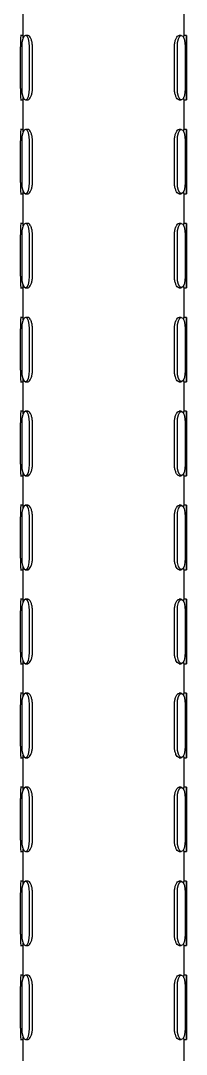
# Model space of a CAD drawing. Extents: x 0 to 3611, y 0 to 2646.
# Drawn here: x 3003.7 to 3039.4, y 1335.6 to 1558.6 of the extents above; entities that cross this region are included whole.
import ezdxf

# ---------------------------------------------------------------- set-up
doc = ezdxf.new("R2010")
doc.units = 0
doc.header["$LTSCALE"] = 10
doc.header["$MEASUREMENT"] = 0
doc.layers.get('0').update_dxf_attribs({"linetype": 'CONTINUOUS'})

msp = doc.modelspace()

# ---------------------------------------------------------------- linework, layer by layer
at = {"color": 7, "linetype": 'Continuous', "lineweight": 25}
for p, q in [((3004.16, 1561.84), (3004.16, 1555.42)), ((3038.94, 1555.42), (3038.94, 1561.84)), ((3004.17, 1555.45), (3003.66, 1555.45)), ((3005.21, 1555.45), (3004.73, 1555.45)), ((3038.35, 1555.45), (3037.88, 1555.45)), ((3039.44, 1555.45), (3038.94, 1555.45)), ((3003.66, 1544.02), (3003.66, 1552.97)), ((3003.89, 1552.97), (3003.89, 1544.02)), ((3005.58, 1544.02), (3005.58, 1552.97)), ((3006.22, 1544.02), (3006.22, 1552.97)), ((3036.86, 1544.02), (3036.86, 1552.97)), ((3037.5, 1544.02), (3037.5, 1552.97)), ((3039.2, 1552.97), (3039.2, 1544.02)), ((3039.44, 1544.02), (3039.44, 1552.97)), ((3039.44, 1552.97), (3039.44, 1544.02)), ((3003.66, 1541.54), (3004.17, 1541.54)), ((3004.16, 1541.57), (3004.16, 1535.15)), ((3004.73, 1541.54), (3005.21, 1541.54)), ((3037.88, 1541.54), (3038.35, 1541.54)), ((3038.94, 1535.15), (3038.94, 1541.57)), ((3038.94, 1541.54), (3039.44, 1541.54)), ((3004.17, 1535.18), (3003.66, 1535.18)), ((3005.21, 1535.18), (3004.73, 1535.18)), ((3038.35, 1535.18), (3037.88, 1535.18)), ((3039.44, 1535.18), (3038.94, 1535.18)), ((3003.66, 1523.75), (3003.66, 1532.69)), ((3003.89, 1532.69), (3003.89, 1523.75)), ((3005.58, 1523.75), (3005.58, 1532.69)), ((3006.22, 1523.75), (3006.22, 1532.69)), ((3036.86, 1523.75), (3036.86, 1532.69)), ((3037.5, 1523.75), (3037.5, 1532.69)), ((3039.2, 1532.69), (3039.2, 1523.75)), ((3039.44, 1523.75), (3039.44, 1532.69)), ((3039.44, 1532.69), (3039.44, 1523.75)), ((3003.66, 1521.27), (3004.17, 1521.27)), ((3004.16, 1521.3), (3004.16, 1514.87)), ((3004.73, 1521.27), (3005.21, 1521.27)), ((3037.88, 1521.27), (3038.35, 1521.27)), ((3038.94, 1514.88), (3038.94, 1521.3)), ((3038.94, 1521.27), (3039.44, 1521.27)), ((3004.17, 1514.91), (3003.66, 1514.91)), ((3005.21, 1514.91), (3004.73, 1514.91)), ((3038.35, 1514.91), (3037.88, 1514.91)), ((3039.44, 1514.91), (3038.94, 1514.91)), ((3003.66, 1503.48), (3003.66, 1512.42)), ((3003.89, 1512.42), (3003.89, 1503.48)), ((3005.58, 1503.48), (3005.58, 1512.42)), ((3006.22, 1503.48), (3006.22, 1512.42)), ((3036.86, 1503.48), (3036.86, 1512.42)), ((3037.5, 1503.48), (3037.5, 1512.42)), ((3039.2, 1512.42), (3039.2, 1503.48)), ((3039.44, 1512.42), (3039.44, 1503.48)), ((3039.44, 1503.48), (3039.44, 1512.42)), ((3003.66, 1500.99), (3004.17, 1500.99)), ((3004.16, 1501.02), (3004.16, 1494.6)), ((3004.73, 1500.99), (3005.21, 1500.99)), ((3037.88, 1500.99), (3038.35, 1500.99)), ((3038.94, 1494.6), (3038.94, 1501.03)), ((3038.94, 1500.99), (3039.44, 1500.99)), ((3004.17, 1494.63), (3003.66, 1494.63)), ((3005.21, 1494.63), (3004.73, 1494.63)), ((3038.35, 1494.63), (3037.88, 1494.63)), ((3039.44, 1494.63), (3038.94, 1494.63)), ((3003.66, 1483.21), (3003.66, 1492.15)), ((3003.89, 1492.15), (3003.89, 1483.21)), ((3005.58, 1483.21), (3005.58, 1492.15)), ((3006.22, 1483.21), (3006.22, 1492.15)), ((3036.86, 1483.21), (3036.86, 1492.15)), ((3037.5, 1483.21), (3037.5, 1492.15)), ((3039.2, 1492.15), (3039.2, 1483.21)), ((3039.44, 1483.21), (3039.44, 1492.15)), ((3039.44, 1492.15), (3039.44, 1483.21)), ((3003.66, 1480.72), (3004.17, 1480.72)), ((3004.16, 1480.75), (3004.16, 1474.33)), ((3004.73, 1480.72), (3005.21, 1480.72)), ((3037.88, 1480.72), (3038.35, 1480.72)), ((3038.94, 1474.33), (3038.94, 1480.75)), ((3038.94, 1480.72), (3039.44, 1480.72)), ((3004.17, 1474.36), (3003.66, 1474.36)), ((3005.21, 1474.36), (3004.73, 1474.36)), ((3038.35, 1474.36), (3037.88, 1474.36)), ((3039.44, 1474.36), (3038.94, 1474.36)), ((3003.66, 1462.93), (3003.66, 1471.88)), ((3003.89, 1471.88), (3003.89, 1462.93)), ((3005.58, 1462.93), (3005.58, 1471.88)), ((3006.22, 1462.93), (3006.22, 1471.88)), ((3036.86, 1462.93), (3036.86, 1471.88)), ((3037.5, 1462.93), (3037.5, 1471.88)), ((3039.2, 1471.88), (3039.2, 1462.93)), ((3039.44, 1471.88), (3039.44, 1462.93)), ((3039.44, 1462.93), (3039.44, 1471.88)), ((3003.66, 1460.45), (3004.17, 1460.45)), ((3004.16, 1460.48), (3004.16, 1454.06)), ((3004.73, 1460.45), (3005.21, 1460.45)), ((3037.88, 1460.45), (3038.35, 1460.45)), ((3038.94, 1454.06), (3038.94, 1460.48)), ((3038.94, 1460.45), (3039.44, 1460.45)), ((3004.17, 1454.09), (3003.66, 1454.09)), ((3005.21, 1454.09), (3004.73, 1454.09)), ((3038.35, 1454.09), (3037.88, 1454.09)), ((3039.44, 1454.09), (3038.94, 1454.09)), ((3003.66, 1442.66), (3003.66, 1451.6)), ((3003.89, 1451.6), (3003.89, 1442.66)), ((3005.58, 1442.66), (3005.58, 1451.6)), ((3006.22, 1442.66), (3006.22, 1451.6)), ((3036.86, 1442.66), (3036.86, 1451.6)), ((3037.5, 1442.66), (3037.5, 1451.6)), ((3039.2, 1451.6), (3039.2, 1442.66)), ((3039.44, 1451.6), (3039.44, 1442.66)), ((3039.44, 1442.66), (3039.44, 1451.6)), ((3003.66, 1440.18), (3004.17, 1440.18)), ((3004.16, 1440.21), (3004.16, 1433.78)), ((3004.73, 1440.18), (3005.21, 1440.18)), ((3037.88, 1440.18), (3038.35, 1440.18)), ((3038.94, 1433.79), (3038.94, 1440.21)), ((3038.94, 1440.18), (3039.44, 1440.18)), ((3004.17, 1433.82), (3003.66, 1433.82)), ((3005.21, 1433.82), (3004.73, 1433.82)), ((3038.35, 1433.82), (3037.88, 1433.82)), ((3039.44, 1433.82), (3038.94, 1433.82)), ((3003.66, 1422.39), (3003.66, 1431.33)), ((3003.89, 1431.33), (3003.89, 1422.39)), ((3005.58, 1422.39), (3005.58, 1431.33)), ((3006.22, 1422.39), (3006.22, 1431.33)), ((3036.86, 1422.39), (3036.86, 1431.33)), ((3037.5, 1422.39), (3037.5, 1431.33)), ((3039.2, 1431.33), (3039.2, 1422.39)), ((3039.44, 1422.39), (3039.44, 1431.33)), ((3039.44, 1431.33), (3039.44, 1422.39)), ((3003.66, 1419.9), (3004.17, 1419.9)), ((3004.16, 1419.93), (3004.16, 1413.51)), ((3004.73, 1419.9), (3005.21, 1419.9)), ((3037.88, 1419.9), (3038.35, 1419.9)), ((3038.94, 1413.51), (3038.94, 1419.94)), ((3038.94, 1419.9), (3039.44, 1419.9)), ((3004.17, 1413.54), (3003.66, 1413.54)), ((3005.21, 1413.54), (3004.73, 1413.54)), ((3038.35, 1413.54), (3037.88, 1413.54)), ((3039.44, 1413.54), (3038.94, 1413.54)), ((3003.66, 1402.12), (3003.66, 1411.06)), ((3003.89, 1411.06), (3003.89, 1402.12)), ((3005.58, 1402.12), (3005.58, 1411.06)), ((3006.22, 1402.12), (3006.22, 1411.06)), ((3036.86, 1402.12), (3036.86, 1411.06)), ((3037.5, 1402.12), (3037.5, 1411.06)), ((3039.2, 1411.06), (3039.2, 1402.12)), ((3039.44, 1402.12), (3039.44, 1411.06)), ((3039.44, 1411.06), (3039.44, 1402.12)), ((3003.66, 1399.63), (3004.17, 1399.63)), ((3004.16, 1399.66), (3004.16, 1393.24)), ((3004.73, 1399.63), (3005.21, 1399.63)), ((3037.88, 1399.63), (3038.35, 1399.63)), ((3038.94, 1393.24), (3038.94, 1399.66)), ((3038.94, 1399.63), (3039.44, 1399.63)), ((3004.17, 1393.27), (3003.66, 1393.27)), ((3005.21, 1393.27), (3004.73, 1393.27)), ((3038.35, 1393.27), (3037.88, 1393.27)), ((3039.44, 1393.27), (3038.94, 1393.27)), ((3003.66, 1381.84), (3003.66, 1390.79)), ((3003.89, 1390.79), (3003.89, 1381.84)), ((3005.58, 1381.84), (3005.58, 1390.79)), ((3006.22, 1381.84), (3006.22, 1390.79)), ((3036.86, 1381.84), (3036.86, 1390.79)), ((3037.5, 1381.84), (3037.5, 1390.79)), ((3039.2, 1390.79), (3039.2, 1381.84)), ((3039.44, 1381.84), (3039.44, 1390.79)), ((3039.44, 1390.79), (3039.44, 1381.84)), ((3003.66, 1379.36), (3004.17, 1379.36)), ((3004.16, 1379.39), (3004.16, 1372.97)), ((3004.73, 1379.36), (3005.21, 1379.36)), ((3037.88, 1379.36), (3038.35, 1379.36)), ((3038.94, 1372.97), (3038.94, 1379.39)), ((3038.94, 1379.36), (3039.44, 1379.36)), ((3004.17, 1373), (3003.66, 1373)), ((3005.21, 1373), (3004.73, 1373)), ((3038.35, 1373), (3037.88, 1373)), ((3039.44, 1373), (3038.94, 1373)), ((3003.66, 1361.57), (3003.66, 1370.51)), ((3003.89, 1370.51), (3003.89, 1361.57)), ((3005.58, 1361.57), (3005.58, 1370.51)), ((3006.22, 1361.57), (3006.22, 1370.51)), ((3036.86, 1361.57), (3036.86, 1370.51)), ((3037.5, 1361.57), (3037.5, 1370.51)), ((3039.2, 1370.51), (3039.2, 1361.57)), ((3039.44, 1361.57), (3039.44, 1370.51)), ((3039.44, 1370.51), (3039.44, 1361.57)), ((3003.66, 1359.09), (3004.17, 1359.09)), ((3004.16, 1359.12), (3004.16, 1352.69)), ((3004.73, 1359.09), (3005.21, 1359.09)), ((3037.88, 1359.09), (3038.35, 1359.09)), ((3038.94, 1352.7), (3038.94, 1359.12)), ((3038.94, 1359.09), (3039.44, 1359.09)), ((3004.17, 1352.73), (3003.66, 1352.73)), ((3005.21, 1352.73), (3004.73, 1352.73)), ((3038.35, 1352.73), (3037.88, 1352.73)), ((3039.44, 1352.73), (3038.94, 1352.73)), ((3003.66, 1341.3), (3003.66, 1350.24)), ((3003.89, 1350.24), (3003.89, 1341.3)), ((3005.58, 1341.3), (3005.58, 1350.24)), ((3006.22, 1341.3), (3006.22, 1350.24)), ((3036.86, 1341.3), (3036.86, 1350.24)), ((3037.5, 1341.3), (3037.5, 1350.24)), ((3039.2, 1350.24), (3039.2, 1341.3)), ((3039.44, 1350.24), (3039.44, 1341.3)), ((3039.44, 1341.3), (3039.44, 1350.24)), ((3003.66, 1338.81), (3004.17, 1338.81)), ((3004.16, 1338.84), (3004.16, 1332.42)), ((3004.73, 1338.81), (3005.21, 1338.81)), ((3037.88, 1338.81), (3038.35, 1338.81)), ((3038.94, 1332.42), (3038.94, 1338.85)), ((3038.94, 1338.81), (3039.44, 1338.81))]:
    msp.add_line(p, q, dxfattribs=at)
at = {"color": 7, "linetype": 'Continuous', "lineweight": 25, "flags": 128}
for points in [[(3005.58, 1552.97), (3005.52, 1553.92), (3005.33, 1554.72), (3005.06, 1555.26), (3004.73, 1555.45), (3004.41, 1555.26), (3004.14, 1554.72), (3003.95, 1553.92), (3003.89, 1552.97)], [(3037.5, 1552.97), (3037.56, 1553.92), (3037.75, 1554.72), (3038.03, 1555.26), (3038.35, 1555.45), (3038.68, 1555.26), (3038.95, 1554.72), (3039.14, 1553.92), (3039.2, 1552.97)], [(3039.44, 1552.97), (3039.44, 1553.92), (3039.44, 1554.72), (3039.44, 1555.26), (3039.44, 1555.45), (3039.44, 1555.26), (3039.44, 1554.72), (3039.44, 1553.92), (3039.44, 1552.97)], [(3003.89, 1544.02), (3003.95, 1543.07), (3004.14, 1542.27), (3004.41, 1541.73), (3004.73, 1541.54), (3005.06, 1541.73), (3005.33, 1542.27), (3005.52, 1543.07), (3005.58, 1544.02)], [(3039.2, 1544.02), (3039.14, 1543.07), (3038.95, 1542.27), (3038.68, 1541.73), (3038.35, 1541.54), (3038.03, 1541.73), (3037.75, 1542.27), (3037.56, 1543.07), (3037.5, 1544.02)], [(3039.44, 1544.02), (3039.44, 1543.07), (3039.44, 1542.27), (3039.44, 1541.73), (3039.44, 1541.54), (3039.44, 1541.73), (3039.44, 1542.27), (3039.44, 1543.07), (3039.44, 1544.02)], [(3005.58, 1532.69), (3005.52, 1533.65), (3005.33, 1534.45), (3005.06, 1534.99), (3004.73, 1535.18), (3004.41, 1534.99), (3004.14, 1534.45), (3003.95, 1533.65), (3003.89, 1532.69)], [(3037.5, 1532.69), (3037.56, 1533.65), (3037.75, 1534.45), (3038.03, 1534.99), (3038.35, 1535.18), (3038.68, 1534.99), (3038.95, 1534.45), (3039.14, 1533.65), (3039.2, 1532.69)], [(3039.44, 1532.69), (3039.44, 1533.65), (3039.44, 1534.45), (3039.44, 1534.99), (3039.44, 1535.18), (3039.44, 1534.99), (3039.44, 1534.45), (3039.44, 1533.65), (3039.44, 1532.69)], [(3003.89, 1523.75), (3003.95, 1522.8), (3004.14, 1521.99), (3004.41, 1521.46), (3004.73, 1521.27), (3005.06, 1521.46), (3005.33, 1521.99), (3005.52, 1522.8), (3005.58, 1523.75)], [(3039.2, 1523.75), (3039.14, 1522.8), (3038.95, 1521.99), (3038.68, 1521.46), (3038.35, 1521.27), (3038.03, 1521.46), (3037.75, 1521.99), (3037.56, 1522.8), (3037.5, 1523.75)], [(3039.44, 1523.75), (3039.44, 1522.8), (3039.44, 1521.99), (3039.44, 1521.46), (3039.44, 1521.27), (3039.44, 1521.46), (3039.44, 1521.99), (3039.44, 1522.8), (3039.44, 1523.75)], [(3005.58, 1512.42), (3005.52, 1513.37), (3005.33, 1514.18), (3005.06, 1514.72), (3004.73, 1514.91), (3004.41, 1514.72), (3004.14, 1514.18), (3003.95, 1513.37), (3003.89, 1512.42)], [(3037.5, 1512.42), (3037.56, 1513.37), (3037.75, 1514.18), (3038.03, 1514.72), (3038.35, 1514.91), (3038.68, 1514.72), (3038.95, 1514.18), (3039.14, 1513.37), (3039.2, 1512.42)], [(3039.44, 1512.42), (3039.44, 1513.37), (3039.44, 1514.18), (3039.44, 1514.72), (3039.44, 1514.91), (3039.44, 1514.72), (3039.44, 1514.18), (3039.44, 1513.37), (3039.44, 1512.42)], [(3003.89, 1503.48), (3003.95, 1502.53), (3004.14, 1501.72), (3004.41, 1501.18), (3004.73, 1500.99), (3005.06, 1501.18), (3005.33, 1501.72), (3005.52, 1502.53), (3005.58, 1503.48)], [(3039.2, 1503.48), (3039.14, 1502.53), (3038.95, 1501.72), (3038.68, 1501.18), (3038.35, 1500.99), (3038.03, 1501.18), (3037.75, 1501.72), (3037.56, 1502.53), (3037.5, 1503.48)], [(3039.44, 1503.48), (3039.44, 1502.53), (3039.44, 1501.72), (3039.44, 1501.18), (3039.44, 1500.99), (3039.44, 1501.18), (3039.44, 1501.72), (3039.44, 1502.53), (3039.44, 1503.48)], [(3005.58, 1492.15), (3005.52, 1493.1), (3005.33, 1493.91), (3005.06, 1494.44), (3004.73, 1494.63), (3004.41, 1494.44), (3004.14, 1493.91), (3003.95, 1493.1), (3003.89, 1492.15)], [(3037.5, 1492.15), (3037.56, 1493.1), (3037.75, 1493.91), (3038.03, 1494.44), (3038.35, 1494.63), (3038.68, 1494.44), (3038.95, 1493.91), (3039.14, 1493.1), (3039.2, 1492.15)], [(3039.44, 1492.15), (3039.44, 1493.1), (3039.44, 1493.91), (3039.44, 1494.44), (3039.44, 1494.63), (3039.44, 1494.44), (3039.44, 1493.91), (3039.44, 1493.1), (3039.44, 1492.15)], [(3003.89, 1483.21), (3003.95, 1482.26), (3004.14, 1481.45), (3004.41, 1480.91), (3004.73, 1480.72), (3005.06, 1480.91), (3005.33, 1481.45), (3005.52, 1482.26), (3005.58, 1483.21)], [(3039.2, 1483.21), (3039.14, 1482.26), (3038.95, 1481.45), (3038.68, 1480.91), (3038.35, 1480.72), (3038.03, 1480.91), (3037.75, 1481.45), (3037.56, 1482.26), (3037.5, 1483.21)], [(3039.44, 1483.21), (3039.44, 1482.26), (3039.44, 1481.45), (3039.44, 1480.91), (3039.44, 1480.72), (3039.44, 1480.91), (3039.44, 1481.45), (3039.44, 1482.26), (3039.44, 1483.21)], [(3005.58, 1471.88), (3005.52, 1472.83), (3005.33, 1473.63), (3005.06, 1474.17), (3004.73, 1474.36), (3004.41, 1474.17), (3004.14, 1473.63), (3003.95, 1472.83), (3003.89, 1471.88)], [(3037.5, 1471.88), (3037.56, 1472.83), (3037.75, 1473.63), (3038.03, 1474.17), (3038.35, 1474.36), (3038.68, 1474.17), (3038.95, 1473.63), (3039.14, 1472.83), (3039.2, 1471.88)], [(3039.44, 1471.88), (3039.44, 1472.83), (3039.44, 1473.63), (3039.44, 1474.17), (3039.44, 1474.36), (3039.44, 1474.17), (3039.44, 1473.63), (3039.44, 1472.83), (3039.44, 1471.88)], [(3003.89, 1462.93), (3003.95, 1461.98), (3004.14, 1461.18), (3004.41, 1460.64), (3004.73, 1460.45), (3005.06, 1460.64), (3005.33, 1461.18), (3005.52, 1461.98), (3005.58, 1462.93)], [(3039.2, 1462.93), (3039.14, 1461.98), (3038.95, 1461.18), (3038.68, 1460.64), (3038.35, 1460.45), (3038.03, 1460.64), (3037.75, 1461.18), (3037.56, 1461.98), (3037.5, 1462.93)], [(3039.44, 1462.93), (3039.44, 1461.98), (3039.44, 1461.18), (3039.44, 1460.64), (3039.44, 1460.45), (3039.44, 1460.64), (3039.44, 1461.18), (3039.44, 1461.98), (3039.44, 1462.93)], [(3005.58, 1451.6), (3005.52, 1452.56), (3005.33, 1453.36), (3005.06, 1453.9), (3004.73, 1454.09), (3004.41, 1453.9), (3004.14, 1453.36), (3003.95, 1452.56), (3003.89, 1451.6)], [(3037.5, 1451.6), (3037.56, 1452.56), (3037.75, 1453.36), (3038.03, 1453.9), (3038.35, 1454.09), (3038.68, 1453.9), (3038.95, 1453.36), (3039.14, 1452.56), (3039.2, 1451.6)], [(3039.44, 1451.6), (3039.44, 1452.56), (3039.44, 1453.36), (3039.44, 1453.9), (3039.44, 1454.09), (3039.44, 1453.9), (3039.44, 1453.36), (3039.44, 1452.56), (3039.44, 1451.6)], [(3003.89, 1442.66), (3003.95, 1441.71), (3004.14, 1440.9), (3004.41, 1440.37), (3004.73, 1440.18), (3005.06, 1440.37), (3005.33, 1440.9), (3005.52, 1441.71), (3005.58, 1442.66)], [(3039.2, 1442.66), (3039.14, 1441.71), (3038.95, 1440.9), (3038.68, 1440.37), (3038.35, 1440.18), (3038.03, 1440.37), (3037.75, 1440.9), (3037.56, 1441.71), (3037.5, 1442.66)], [(3039.44, 1442.66), (3039.44, 1441.71), (3039.44, 1440.9), (3039.44, 1440.37), (3039.44, 1440.18), (3039.44, 1440.37), (3039.44, 1440.9), (3039.44, 1441.71), (3039.44, 1442.66)], [(3005.58, 1431.33), (3005.52, 1432.28), (3005.33, 1433.09), (3005.06, 1433.63), (3004.73, 1433.82), (3004.41, 1433.63), (3004.14, 1433.09), (3003.95, 1432.28), (3003.89, 1431.33)], [(3037.5, 1431.33), (3037.56, 1432.28), (3037.75, 1433.09), (3038.03, 1433.63), (3038.35, 1433.82), (3038.68, 1433.63), (3038.95, 1433.09), (3039.14, 1432.28), (3039.2, 1431.33)], [(3039.44, 1431.33), (3039.44, 1432.28), (3039.44, 1433.09), (3039.44, 1433.63), (3039.44, 1433.82), (3039.44, 1433.63), (3039.44, 1433.09), (3039.44, 1432.28), (3039.44, 1431.33)], [(3003.89, 1422.39), (3003.95, 1421.44), (3004.14, 1420.63), (3004.41, 1420.09), (3004.73, 1419.9), (3005.06, 1420.09), (3005.33, 1420.63), (3005.52, 1421.44), (3005.58, 1422.39)], [(3039.2, 1422.39), (3039.14, 1421.44), (3038.95, 1420.63), (3038.68, 1420.09), (3038.35, 1419.9), (3038.03, 1420.09), (3037.75, 1420.63), (3037.56, 1421.44), (3037.5, 1422.39)], [(3039.44, 1422.39), (3039.44, 1421.44), (3039.44, 1420.63), (3039.44, 1420.09), (3039.44, 1419.9), (3039.44, 1420.09), (3039.44, 1420.63), (3039.44, 1421.44), (3039.44, 1422.39)], [(3005.58, 1411.06), (3005.52, 1412.01), (3005.33, 1412.82), (3005.06, 1413.35), (3004.73, 1413.54), (3004.41, 1413.35), (3004.14, 1412.82), (3003.95, 1412.01), (3003.89, 1411.06)], [(3037.5, 1411.06), (3037.56, 1412.01), (3037.75, 1412.82), (3038.03, 1413.35), (3038.35, 1413.54), (3038.68, 1413.35), (3038.95, 1412.82), (3039.14, 1412.01), (3039.2, 1411.06)], [(3039.44, 1411.06), (3039.44, 1412.01), (3039.44, 1412.82), (3039.44, 1413.35), (3039.44, 1413.54), (3039.44, 1413.35), (3039.44, 1412.82), (3039.44, 1412.01), (3039.44, 1411.06)], [(3003.89, 1402.12), (3003.95, 1401.17), (3004.14, 1400.36), (3004.41, 1399.82), (3004.73, 1399.63), (3005.06, 1399.82), (3005.33, 1400.36), (3005.52, 1401.17), (3005.58, 1402.12)], [(3039.2, 1402.12), (3039.14, 1401.17), (3038.95, 1400.36), (3038.68, 1399.82), (3038.35, 1399.63), (3038.03, 1399.82), (3037.75, 1400.36), (3037.56, 1401.17), (3037.5, 1402.12)], [(3039.44, 1402.12), (3039.44, 1401.17), (3039.44, 1400.36), (3039.44, 1399.82), (3039.44, 1399.63), (3039.44, 1399.82), (3039.44, 1400.36), (3039.44, 1401.17), (3039.44, 1402.12)], [(3005.58, 1390.79), (3005.52, 1391.74), (3005.33, 1392.54), (3005.06, 1393.08), (3004.73, 1393.27), (3004.41, 1393.08), (3004.14, 1392.54), (3003.95, 1391.74), (3003.89, 1390.79)], [(3037.5, 1390.79), (3037.56, 1391.74), (3037.75, 1392.54), (3038.03, 1393.08), (3038.35, 1393.27), (3038.68, 1393.08), (3038.95, 1392.54), (3039.14, 1391.74), (3039.2, 1390.79)], [(3039.44, 1390.79), (3039.44, 1391.74), (3039.44, 1392.54), (3039.44, 1393.08), (3039.44, 1393.27), (3039.44, 1393.08), (3039.44, 1392.54), (3039.44, 1391.74), (3039.44, 1390.79)], [(3003.89, 1381.84), (3003.95, 1380.89), (3004.14, 1380.09), (3004.41, 1379.55), (3004.73, 1379.36), (3005.06, 1379.55), (3005.33, 1380.09), (3005.52, 1380.89), (3005.58, 1381.84)], [(3039.2, 1381.84), (3039.14, 1380.89), (3038.95, 1380.09), (3038.68, 1379.55), (3038.35, 1379.36), (3038.03, 1379.55), (3037.75, 1380.09), (3037.56, 1380.89), (3037.5, 1381.84)], [(3039.44, 1381.84), (3039.44, 1380.89), (3039.44, 1380.09), (3039.44, 1379.55), (3039.44, 1379.36), (3039.44, 1379.55), (3039.44, 1380.09), (3039.44, 1380.89), (3039.44, 1381.84)], [(3005.58, 1370.51), (3005.52, 1371.47), (3005.33, 1372.27), (3005.06, 1372.81), (3004.73, 1373), (3004.41, 1372.81), (3004.14, 1372.27), (3003.95, 1371.47), (3003.89, 1370.51)], [(3037.5, 1370.51), (3037.56, 1371.47), (3037.75, 1372.27), (3038.03, 1372.81), (3038.35, 1373), (3038.68, 1372.81), (3038.95, 1372.27), (3039.14, 1371.47), (3039.2, 1370.51)], [(3039.44, 1370.51), (3039.44, 1371.47), (3039.44, 1372.27), (3039.44, 1372.81), (3039.44, 1373), (3039.44, 1372.81), (3039.44, 1372.27), (3039.44, 1371.47), (3039.44, 1370.51)], [(3003.89, 1361.57), (3003.95, 1360.62), (3004.14, 1359.81), (3004.41, 1359.28), (3004.73, 1359.09), (3005.06, 1359.28), (3005.33, 1359.81), (3005.52, 1360.62), (3005.58, 1361.57)], [(3039.2, 1361.57), (3039.14, 1360.62), (3038.95, 1359.81), (3038.68, 1359.28), (3038.35, 1359.09), (3038.03, 1359.28), (3037.75, 1359.81), (3037.56, 1360.62), (3037.5, 1361.57)], [(3039.44, 1361.57), (3039.44, 1360.62), (3039.44, 1359.81), (3039.44, 1359.28), (3039.44, 1359.09), (3039.44, 1359.28), (3039.44, 1359.81), (3039.44, 1360.62), (3039.44, 1361.57)], [(3005.58, 1350.24), (3005.52, 1351.19), (3005.33, 1352), (3005.06, 1352.54), (3004.73, 1352.73), (3004.41, 1352.54), (3004.14, 1352), (3003.95, 1351.19), (3003.89, 1350.24)], [(3037.5, 1350.24), (3037.56, 1351.19), (3037.75, 1352), (3038.03, 1352.54), (3038.35, 1352.73), (3038.68, 1352.54), (3038.95, 1352), (3039.14, 1351.19), (3039.2, 1350.24)], [(3039.44, 1350.24), (3039.44, 1351.19), (3039.44, 1352), (3039.44, 1352.54), (3039.44, 1352.73), (3039.44, 1352.54), (3039.44, 1352), (3039.44, 1351.19), (3039.44, 1350.24)], [(3003.89, 1341.3), (3003.95, 1340.35), (3004.14, 1339.54), (3004.41, 1339), (3004.73, 1338.81), (3005.06, 1339), (3005.33, 1339.54), (3005.52, 1340.35), (3005.58, 1341.3)], [(3039.2, 1341.3), (3039.14, 1340.35), (3038.95, 1339.54), (3038.68, 1339), (3038.35, 1338.81), (3038.03, 1339), (3037.75, 1339.54), (3037.56, 1340.35), (3037.5, 1341.3)], [(3039.44, 1341.3), (3039.44, 1340.35), (3039.44, 1339.54), (3039.44, 1339), (3039.44, 1338.81), (3039.44, 1339), (3039.44, 1339.54), (3039.44, 1340.35), (3039.44, 1341.3)]]:
    msp.add_lwpolyline(points, dxfattribs=at)
at = {"color": 7, "linetype": 'Continuous', "lineweight": 25}
for centre, radius, start, end in [((3437.61, 1553.59), 433.95, 179.7539, 180.0822), ((3437.59, 1543.4), 433.93, 179.9178, 180.2461), ((3437.59, 1533.32), 433.93, 179.7539, 180.0822), ((3437.62, 1523.13), 433.96, 179.9178, 180.2461), ((3437.6, 1513.04), 433.94, 179.7539, 180.0822), ((3437.6, 1502.86), 433.94, 179.9178, 180.2461), ((3437.62, 1492.77), 433.96, 179.7539, 180.0822), ((3437.59, 1482.58), 433.93, 179.9178, 180.2461), ((3437.6, 1472.5), 433.94, 179.7539, 180.0822), ((3437.61, 1462.31), 433.95, 179.9178, 180.2461), ((3437.62, 1452.23), 433.96, 179.7539, 180.0822), ((3437.59, 1442.04), 433.93, 179.9178, 180.2461), ((3437.59, 1431.95), 433.93, 179.7539, 180.0822), ((3437.62, 1421.77), 433.96, 179.9178, 180.2461), ((3437.61, 1411.68), 433.95, 179.7539, 180.0822), ((3437.6, 1401.49), 433.94, 179.9178, 180.2461), ((3437.62, 1391.41), 433.96, 179.7539, 180.0822), ((3437.62, 1381.22), 433.96, 179.9178, 180.2461), ((3437.6, 1371.14), 433.94, 179.7539, 180.0822), ((3437.6, 1360.95), 433.94, 179.9178, 180.2461), ((3437.62, 1350.86), 433.96, 179.7539, 180.0822), ((3437.59, 1340.68), 433.93, 179.9178, 180.2461)]:
    msp.add_arc(centre, radius, start, end, dxfattribs=at)
for points, knots in [([(3004.23, 1554.9), (3004.22, 1554.95), (3004.2, 1555.21), (3004.17, 1555.41), (3004.17, 1555.42), (3004.17, 1555.42)], [0, 0, 0, 0, 0.157468, 0.673048, 1, 1, 1, 1]), ([(3006.22, 1552.97), (3006.2, 1553.24), (3006.18, 1553.8), (3005.98, 1554.54), (3005.71, 1555.1), (3005.43, 1555.42), (3005.27, 1555.42), (3005.2, 1555.42)], [0, 0, 0, 0, 0.21325, 0.426444, 0.641011, 0.856495, 1, 1, 1, 1]), ([(3036.86, 1552.97), (3036.88, 1553.24), (3036.9, 1553.8), (3037.1, 1554.54), (3037.37, 1555.1), (3037.66, 1555.42), (3037.82, 1555.42), (3037.88, 1555.42)], [0, 0, 0, 0, 0.213251, 0.426445, 0.641011, 0.856494, 1, 1, 1, 1]), ([(3038.87, 1554.88), (3038.88, 1554.94), (3038.9, 1555.2), (3038.94, 1555.42), (3038.94, 1555.42), (3038.94, 1555.42)], [0, 0, 0, 0, 0.164698, 0.657898, 1, 1, 1, 1]), ([(3005.21, 1541.57), (3005.24, 1541.56), (3005.36, 1541.53), (3005.6, 1541.75), (3005.89, 1542.22), (3006.12, 1542.91), (3006.21, 1543.55), (3006.21, 1543.93), (3006.22, 1544.02)], [0, 0, 0, 0, 0.070496, 0.28295, 0.496154, 0.711256, 0.926475, 1, 1, 1, 1]), ([(3037.88, 1541.57), (3037.85, 1541.56), (3037.73, 1541.53), (3037.48, 1541.75), (3037.19, 1542.22), (3036.96, 1542.91), (3036.87, 1543.55), (3036.87, 1543.93), (3036.86, 1544.02)], [0, 0, 0, 0, 0.070496, 0.282951, 0.496154, 0.711255, 0.926475, 1, 1, 1, 1]), ([(3004.17, 1541.57), (3004.16, 1541.56), (3004.16, 1541.53), (3004.18, 1541.7), (3004.21, 1541.98), (3004.23, 1542.09)], [0, 0, 0, 0, 0.156093, 0.66997, 1, 1, 1, 1]), ([(3038.94, 1541.57), (3038.94, 1541.56), (3038.94, 1541.53), (3038.92, 1541.7), (3038.88, 1541.99), (3038.87, 1542.1)], [0, 0, 0, 0, 0.17883, 0.669984, 1, 1, 1, 1]), ([(3004.23, 1534.62), (3004.22, 1534.68), (3004.2, 1534.93), (3004.17, 1535.14), (3004.17, 1535.14), (3004.17, 1535.15)], [0, 0, 0, 0, 0.157468, 0.673049, 1, 1, 1, 1]), ([(3006.22, 1532.69), (3006.2, 1532.97), (3006.18, 1533.53), (3005.98, 1534.27), (3005.71, 1534.83), (3005.43, 1535.15), (3005.27, 1535.15), (3005.2, 1535.15)], [0, 0, 0, 0, 0.213249, 0.426442, 0.641013, 0.856495, 1, 1, 1, 1]), ([(3036.86, 1532.69), (3036.88, 1532.97), (3036.9, 1533.53), (3037.1, 1534.27), (3037.37, 1534.83), (3037.66, 1535.15), (3037.82, 1535.15), (3037.88, 1535.15)], [0, 0, 0, 0, 0.213249, 0.426443, 0.641013, 0.856495, 1, 1, 1, 1]), ([(3038.87, 1534.61), (3038.88, 1534.67), (3038.9, 1534.93), (3038.94, 1535.15), (3038.94, 1535.15), (3038.94, 1535.15)], [0, 0, 0, 0, 0.164708, 0.657902, 1, 1, 1, 1]), ([(3005.21, 1521.3), (3005.24, 1521.29), (3005.36, 1521.25), (3005.6, 1521.48), (3005.89, 1521.95), (3006.12, 1522.64), (3006.21, 1523.28), (3006.21, 1523.66), (3006.22, 1523.75)], [0, 0, 0, 0, 0.070497, 0.282952, 0.496157, 0.711254, 0.926482, 1, 1, 1, 1]), ([(3037.88, 1521.3), (3037.85, 1521.29), (3037.73, 1521.25), (3037.48, 1521.48), (3037.19, 1521.95), (3036.96, 1522.64), (3036.87, 1523.28), (3036.87, 1523.66), (3036.86, 1523.75)], [0, 0, 0, 0, 0.070497, 0.282952, 0.496157, 0.711254, 0.926482, 1, 1, 1, 1]), ([(3004.17, 1521.3), (3004.16, 1521.29), (3004.16, 1521.26), (3004.18, 1521.43), (3004.21, 1521.7), (3004.23, 1521.81)], [0, 0, 0, 0, 0.1560918, 0.6699693, 1, 1, 1, 1]), ([(3038.94, 1521.3), (3038.94, 1521.29), (3038.94, 1521.25), (3038.92, 1521.43), (3038.88, 1521.71), (3038.87, 1521.83)], [0, 0, 0, 0, 0.178829, 0.669984, 1, 1, 1, 1]), ([(3004.23, 1514.35), (3004.22, 1514.41), (3004.2, 1514.66), (3004.17, 1514.87), (3004.17, 1514.87), (3004.17, 1514.87)], [0, 0, 0, 0, 0.157468, 0.673048, 1, 1, 1, 1]), ([(3006.22, 1512.42), (3006.2, 1512.7), (3006.18, 1513.25), (3005.98, 1514), (3005.71, 1514.56), (3005.43, 1514.88), (3005.27, 1514.88), (3005.2, 1514.88)], [0, 0, 0, 0, 0.21325, 0.426444, 0.641011, 0.856495, 1, 1, 1, 1]), ([(3036.86, 1512.42), (3036.88, 1512.7), (3036.9, 1513.25), (3037.1, 1514), (3037.37, 1514.56), (3037.66, 1514.88), (3037.82, 1514.88), (3037.88, 1514.88)], [0, 0, 0, 0, 0.213251, 0.426445, 0.641011, 0.856494, 1, 1, 1, 1]), ([(3038.87, 1514.33), (3038.88, 1514.4), (3038.9, 1514.66), (3038.94, 1514.87), (3038.94, 1514.88), (3038.94, 1514.88)], [0, 0, 0, 0, 0.164698, 0.657898, 1, 1, 1, 1]), ([(3005.21, 1501.02), (3005.24, 1501.02), (3005.36, 1500.98), (3005.6, 1501.21), (3005.89, 1501.68), (3006.12, 1502.37), (3006.21, 1503.01), (3006.21, 1503.38), (3006.22, 1503.48)], [0, 0, 0, 0, 0.070496, 0.28295, 0.496154, 0.711256, 0.926475, 1, 1, 1, 1]), ([(3037.88, 1501.02), (3037.85, 1501.02), (3037.73, 1500.98), (3037.48, 1501.21), (3037.19, 1501.68), (3036.96, 1502.37), (3036.87, 1503.01), (3036.87, 1503.38), (3036.86, 1503.48)], [0, 0, 0, 0, 0.070496, 0.282951, 0.496154, 0.711255, 0.926475, 1, 1, 1, 1]), ([(3004.17, 1501.02), (3004.16, 1501.02), (3004.16, 1500.98), (3004.18, 1501.16), (3004.21, 1501.43), (3004.23, 1501.54)], [0, 0, 0, 0, 0.156093, 0.66997, 1, 1, 1, 1]), ([(3038.94, 1501.03), (3038.94, 1501.02), (3038.94, 1500.98), (3038.92, 1501.16), (3038.88, 1501.44), (3038.87, 1501.55)], [0, 0, 0, 0, 0.17883, 0.669984, 1, 1, 1, 1]), ([(3004.23, 1494.08), (3004.22, 1494.14), (3004.2, 1494.39), (3004.17, 1494.6), (3004.17, 1494.6), (3004.17, 1494.6)], [0, 0, 0, 0, 0.157468, 0.673048, 1, 1, 1, 1]), ([(3006.22, 1492.15), (3006.2, 1492.43), (3006.18, 1492.98), (3005.98, 1493.72), (3005.71, 1494.28), (3005.43, 1494.6), (3005.27, 1494.6), (3005.2, 1494.6)], [0, 0, 0, 0, 0.213249, 0.426448, 0.641013, 0.856496, 1, 1, 1, 1]), ([(3036.86, 1492.15), (3036.88, 1492.43), (3036.9, 1492.98), (3037.1, 1493.72), (3037.37, 1494.28), (3037.66, 1494.6), (3037.82, 1494.6), (3037.88, 1494.6)], [0, 0, 0, 0, 0.213249, 0.426449, 0.641013, 0.856495, 1, 1, 1, 1]), ([(3038.87, 1494.06), (3038.88, 1494.13), (3038.9, 1494.39), (3038.94, 1494.6), (3038.94, 1494.6), (3038.94, 1494.6)], [0, 0, 0, 0, 0.164708, 0.657902, 1, 1, 1, 1]), ([(3005.21, 1480.75), (3005.24, 1480.74), (3005.36, 1480.71), (3005.6, 1480.93), (3005.89, 1481.4), (3006.12, 1482.1), (3006.21, 1482.74), (3006.21, 1483.11), (3006.22, 1483.21)], [0, 0, 0, 0, 0.070496, 0.28295, 0.496154, 0.711256, 0.926475, 1, 1, 1, 1]), ([(3037.88, 1480.75), (3037.85, 1480.74), (3037.73, 1480.71), (3037.48, 1480.93), (3037.19, 1481.4), (3036.96, 1482.1), (3036.87, 1482.74), (3036.87, 1483.11), (3036.86, 1483.21)], [0, 0, 0, 0, 0.070496, 0.282951, 0.496154, 0.711255, 0.926475, 1, 1, 1, 1]), ([(3004.17, 1480.75), (3004.16, 1480.74), (3004.16, 1480.71), (3004.18, 1480.88), (3004.21, 1481.16), (3004.23, 1481.27)], [0, 0, 0, 0, 0.1560918, 0.6699693, 1, 1, 1, 1]), ([(3038.94, 1480.75), (3038.94, 1480.74), (3038.94, 1480.71), (3038.92, 1480.89), (3038.88, 1481.17), (3038.87, 1481.28)], [0, 0, 0, 0, 0.17883, 0.669984, 1, 1, 1, 1]), ([(3004.23, 1473.81), (3004.22, 1473.86), (3004.2, 1474.12), (3004.17, 1474.32), (3004.17, 1474.33), (3004.17, 1474.33)], [0, 0, 0, 0, 0.157479, 0.673053, 1, 1, 1, 1]), ([(3006.22, 1471.88), (3006.2, 1472.15), (3006.18, 1472.71), (3005.98, 1473.45), (3005.71, 1474.01), (3005.43, 1474.33), (3005.27, 1474.33), (3005.2, 1474.33)], [0, 0, 0, 0, 0.213249, 0.426442, 0.641013, 0.856495, 1, 1, 1, 1]), ([(3036.86, 1471.88), (3036.88, 1472.15), (3036.9, 1472.71), (3037.1, 1473.45), (3037.37, 1474.01), (3037.66, 1474.33), (3037.82, 1474.33), (3037.88, 1474.33)], [0, 0, 0, 0, 0.213249, 0.426443, 0.641013, 0.856495, 1, 1, 1, 1]), ([(3038.87, 1473.79), (3038.88, 1473.85), (3038.9, 1474.11), (3038.94, 1474.33), (3038.94, 1474.33), (3038.94, 1474.33)], [0, 0, 0, 0, 0.1647081, 0.6579025, 1, 1, 1, 1]), ([(3005.21, 1460.48), (3005.24, 1460.47), (3005.36, 1460.44), (3005.6, 1460.66), (3005.89, 1461.13), (3006.12, 1461.82), (3006.21, 1462.46), (3006.21, 1462.84), (3006.22, 1462.93)], [0, 0, 0, 0, 0.070497, 0.282949, 0.496153, 0.711255, 0.926475, 1, 1, 1, 1]), ([(3037.88, 1460.48), (3037.85, 1460.47), (3037.73, 1460.44), (3037.48, 1460.66), (3037.19, 1461.13), (3036.96, 1461.82), (3036.87, 1462.46), (3036.87, 1462.84), (3036.86, 1462.93)], [0, 0, 0, 0, 0.070496, 0.282949, 0.496153, 0.711255, 0.926475, 1, 1, 1, 1]), ([(3004.17, 1460.48), (3004.16, 1460.47), (3004.16, 1460.44), (3004.18, 1460.61), (3004.21, 1460.89), (3004.23, 1461)], [0, 0, 0, 0, 0.156093, 0.669968, 1, 1, 1, 1]), ([(3038.94, 1460.48), (3038.94, 1460.47), (3038.94, 1460.44), (3038.92, 1460.61), (3038.88, 1460.9), (3038.87, 1461.01)], [0, 0, 0, 0, 0.17883, 0.669982, 1, 1, 1, 1]), ([(3004.23, 1453.53), (3004.22, 1453.59), (3004.2, 1453.84), (3004.17, 1454.05), (3004.17, 1454.05), (3004.17, 1454.06)], [0, 0, 0, 0, 0.157468, 0.673048, 1, 1, 1, 1]), ([(3006.22, 1451.6), (3006.2, 1451.88), (3006.18, 1452.44), (3005.98, 1453.18), (3005.71, 1453.74), (3005.43, 1454.06), (3005.27, 1454.06), (3005.2, 1454.06)], [0, 0, 0, 0, 0.213243, 0.426444, 0.641011, 0.856495, 1, 1, 1, 1]), ([(3036.86, 1451.6), (3036.88, 1451.88), (3036.9, 1452.44), (3037.1, 1453.18), (3037.37, 1453.74), (3037.66, 1454.06), (3037.82, 1454.06), (3037.88, 1454.06)], [0, 0, 0, 0, 0.213243, 0.426445, 0.641011, 0.856494, 1, 1, 1, 1]), ([(3038.87, 1453.52), (3038.88, 1453.58), (3038.9, 1453.84), (3038.94, 1454.06), (3038.94, 1454.06), (3038.94, 1454.06)], [0, 0, 0, 0, 0.164698, 0.657898, 1, 1, 1, 1]), ([(3004.17, 1440.21), (3004.16, 1440.2), (3004.16, 1440.17), (3004.18, 1440.34), (3004.21, 1440.61), (3004.23, 1440.72)], [0, 0, 0, 0, 0.1560918, 0.6699693, 1, 1, 1, 1]), ([(3005.21, 1440.21), (3005.24, 1440.2), (3005.36, 1440.16), (3005.6, 1440.39), (3005.89, 1440.86), (3006.12, 1441.55), (3006.21, 1442.19), (3006.21, 1442.57), (3006.22, 1442.66)], [0, 0, 0, 0, 0.070496, 0.28295, 0.496154, 0.711256, 0.926475, 1, 1, 1, 1]), ([(3037.88, 1440.21), (3037.85, 1440.2), (3037.73, 1440.16), (3037.48, 1440.39), (3037.19, 1440.86), (3036.96, 1441.55), (3036.87, 1442.19), (3036.87, 1442.57), (3036.86, 1442.66)], [0, 0, 0, 0, 0.070496, 0.282951, 0.496154, 0.711255, 0.926475, 1, 1, 1, 1]), ([(3038.94, 1440.21), (3038.94, 1440.2), (3038.94, 1440.16), (3038.92, 1440.34), (3038.88, 1440.62), (3038.87, 1440.74)], [0, 0, 0, 0, 0.17883, 0.669984, 1, 1, 1, 1]), ([(3004.23, 1433.26), (3004.22, 1433.32), (3004.2, 1433.57), (3004.17, 1433.78), (3004.17, 1433.78), (3004.17, 1433.78)], [0, 0, 0, 0, 0.157468, 0.673049, 1, 1, 1, 1]), ([(3006.22, 1431.33), (3006.2, 1431.61), (3006.18, 1432.16), (3005.98, 1432.91), (3005.71, 1433.47), (3005.43, 1433.79), (3005.27, 1433.79), (3005.2, 1433.79)], [0, 0, 0, 0, 0.213249, 0.426442, 0.641013, 0.856495, 1, 1, 1, 1]), ([(3036.86, 1431.33), (3036.88, 1431.61), (3036.9, 1432.16), (3037.1, 1432.91), (3037.37, 1433.47), (3037.66, 1433.79), (3037.82, 1433.79), (3037.88, 1433.79)], [0, 0, 0, 0, 0.213249, 0.426443, 0.641013, 0.856495, 1, 1, 1, 1]), ([(3038.87, 1433.24), (3038.88, 1433.31), (3038.9, 1433.57), (3038.94, 1433.78), (3038.94, 1433.79), (3038.94, 1433.79)], [0, 0, 0, 0, 0.164708, 0.657902, 1, 1, 1, 1]), ([(3005.21, 1419.93), (3005.24, 1419.93), (3005.36, 1419.89), (3005.6, 1420.12), (3005.89, 1420.59), (3006.12, 1421.28), (3006.21, 1421.92), (3006.21, 1422.29), (3006.22, 1422.39)], [0, 0, 0, 0, 0.070497, 0.282949, 0.496158, 0.711255, 0.926475, 1, 1, 1, 1]), ([(3037.88, 1419.93), (3037.85, 1419.93), (3037.73, 1419.89), (3037.48, 1420.12), (3037.19, 1420.59), (3036.96, 1421.28), (3036.87, 1421.92), (3036.87, 1422.29), (3036.86, 1422.39)], [0, 0, 0, 0, 0.070497, 0.28295, 0.496158, 0.711254, 0.926475, 1, 1, 1, 1]), ([(3004.17, 1419.93), (3004.16, 1419.93), (3004.16, 1419.89), (3004.18, 1420.07), (3004.21, 1420.34), (3004.23, 1420.45)], [0, 0, 0, 0, 0.156091, 0.669961, 1, 1, 1, 1]), ([(3038.94, 1419.94), (3038.94, 1419.93), (3038.94, 1419.89), (3038.92, 1420.07), (3038.88, 1420.35), (3038.87, 1420.46)], [0, 0, 0, 0, 0.178829, 0.669976, 1, 1, 1, 1]), ([(3004.23, 1412.99), (3004.22, 1413.05), (3004.2, 1413.3), (3004.17, 1413.51), (3004.17, 1413.51), (3004.17, 1413.51)], [0, 0, 0, 0, 0.157468, 0.673048, 1, 1, 1, 1]), ([(3006.22, 1411.06), (3006.2, 1411.34), (3006.18, 1411.89), (3005.98, 1412.63), (3005.71, 1413.19), (3005.43, 1413.51), (3005.27, 1413.51), (3005.2, 1413.51)], [0, 0, 0, 0, 0.21325, 0.426444, 0.641011, 0.856495, 1, 1, 1, 1]), ([(3036.86, 1411.06), (3036.88, 1411.34), (3036.9, 1411.89), (3037.1, 1412.63), (3037.37, 1413.19), (3037.66, 1413.51), (3037.82, 1413.51), (3037.88, 1413.51)], [0, 0, 0, 0, 0.213251, 0.426445, 0.641011, 0.856494, 1, 1, 1, 1]), ([(3038.87, 1412.97), (3038.88, 1413.04), (3038.9, 1413.3), (3038.94, 1413.51), (3038.94, 1413.51), (3038.94, 1413.51)], [0, 0, 0, 0, 0.164698, 0.657898, 1, 1, 1, 1]), ([(3005.21, 1399.66), (3005.24, 1399.65), (3005.36, 1399.62), (3005.6, 1399.84), (3005.89, 1400.31), (3006.12, 1401.01), (3006.21, 1401.65), (3006.21, 1402.02), (3006.22, 1402.12)], [0, 0, 0, 0, 0.070496, 0.28295, 0.496154, 0.711256, 0.926475, 1, 1, 1, 1]), ([(3037.88, 1399.66), (3037.85, 1399.65), (3037.73, 1399.62), (3037.48, 1399.84), (3037.19, 1400.31), (3036.96, 1401.01), (3036.87, 1401.65), (3036.87, 1402.02), (3036.86, 1402.12)], [0, 0, 0, 0, 0.070496, 0.282951, 0.496154, 0.711255, 0.926475, 1, 1, 1, 1]), ([(3004.17, 1399.66), (3004.16, 1399.65), (3004.16, 1399.62), (3004.18, 1399.79), (3004.21, 1400.07), (3004.23, 1400.18)], [0, 0, 0, 0, 0.156093, 0.66997, 1, 1, 1, 1]), ([(3038.94, 1399.66), (3038.94, 1399.65), (3038.94, 1399.62), (3038.92, 1399.8), (3038.88, 1400.08), (3038.87, 1400.19)], [0, 0, 0, 0, 0.17883, 0.669984, 1, 1, 1, 1]), ([(3004.23, 1392.72), (3004.22, 1392.77), (3004.2, 1393.03), (3004.17, 1393.23), (3004.17, 1393.24), (3004.17, 1393.24)], [0, 0, 0, 0, 0.157468, 0.673049, 1, 1, 1, 1]), ([(3006.22, 1390.79), (3006.2, 1391.06), (3006.18, 1391.62), (3005.98, 1392.36), (3005.71, 1392.92), (3005.43, 1393.24), (3005.27, 1393.24), (3005.2, 1393.24)], [0, 0, 0, 0, 0.213249, 0.426442, 0.641013, 0.856495, 1, 1, 1, 1]), ([(3036.86, 1390.79), (3036.88, 1391.06), (3036.9, 1391.62), (3037.1, 1392.36), (3037.37, 1392.92), (3037.66, 1393.24), (3037.82, 1393.24), (3037.88, 1393.24)], [0, 0, 0, 0, 0.213249, 0.426443, 0.641013, 0.856495, 1, 1, 1, 1]), ([(3038.87, 1392.7), (3038.88, 1392.76), (3038.9, 1393.02), (3038.94, 1393.24), (3038.94, 1393.24), (3038.94, 1393.24)], [0, 0, 0, 0, 0.164708, 0.657902, 1, 1, 1, 1]), ([(3005.21, 1379.39), (3005.24, 1379.38), (3005.36, 1379.35), (3005.6, 1379.57), (3005.89, 1380.04), (3006.12, 1380.73), (3006.21, 1381.37), (3006.21, 1381.75), (3006.22, 1381.84)], [0, 0, 0, 0, 0.070496, 0.28295, 0.496153, 0.711249, 0.926475, 1, 1, 1, 1]), ([(3037.88, 1379.39), (3037.85, 1379.38), (3037.73, 1379.35), (3037.48, 1379.57), (3037.19, 1380.04), (3036.96, 1380.73), (3036.87, 1381.37), (3036.87, 1381.75), (3036.86, 1381.84)], [0, 0, 0, 0, 0.070496, 0.28295, 0.496153, 0.711248, 0.926475, 1, 1, 1, 1]), ([(3004.17, 1379.39), (3004.16, 1379.38), (3004.16, 1379.35), (3004.18, 1379.52), (3004.21, 1379.8), (3004.23, 1379.91)], [0, 0, 0, 0, 0.1560918, 0.6699693, 1, 1, 1, 1]), ([(3038.94, 1379.39), (3038.94, 1379.38), (3038.94, 1379.35), (3038.92, 1379.52), (3038.88, 1379.81), (3038.87, 1379.92)], [0, 0, 0, 0, 0.178829, 0.669984, 1, 1, 1, 1]), ([(3004.23, 1372.44), (3004.22, 1372.5), (3004.2, 1372.75), (3004.17, 1372.96), (3004.17, 1372.96), (3004.17, 1372.97)], [0, 0, 0, 0, 0.1574673, 0.6730515, 1, 1, 1, 1]), ([(3006.22, 1370.51), (3006.2, 1370.79), (3006.18, 1371.35), (3005.98, 1372.09), (3005.71, 1372.65), (3005.43, 1372.97), (3005.27, 1372.97), (3005.2, 1372.97)], [0, 0, 0, 0, 0.21325, 0.426443, 0.641009, 0.856495, 1, 1, 1, 1]), ([(3036.86, 1370.51), (3036.88, 1370.79), (3036.9, 1371.35), (3037.1, 1372.09), (3037.37, 1372.65), (3037.66, 1372.97), (3037.82, 1372.97), (3037.88, 1372.97)], [0, 0, 0, 0, 0.21325, 0.426444, 0.641009, 0.856494, 1, 1, 1, 1]), ([(3038.87, 1372.43), (3038.88, 1372.49), (3038.9, 1372.75), (3038.94, 1372.97), (3038.94, 1372.97), (3038.94, 1372.97)], [0, 0, 0, 0, 0.1646973, 0.6579008, 1, 1, 1, 1]), ([(3005.21, 1359.12), (3005.24, 1359.11), (3005.36, 1359.07), (3005.6, 1359.3), (3005.89, 1359.77), (3006.12, 1360.46), (3006.21, 1361.1), (3006.21, 1361.48), (3006.22, 1361.57)], [0, 0, 0, 0, 0.070497, 0.282949, 0.496153, 0.711255, 0.926475, 1, 1, 1, 1]), ([(3037.88, 1359.12), (3037.85, 1359.11), (3037.73, 1359.07), (3037.48, 1359.3), (3037.19, 1359.77), (3036.96, 1360.46), (3036.87, 1361.1), (3036.87, 1361.48), (3036.86, 1361.57)], [0, 0, 0, 0, 0.070496, 0.282949, 0.496153, 0.711255, 0.926475, 1, 1, 1, 1]), ([(3004.17, 1359.12), (3004.16, 1359.11), (3004.16, 1359.08), (3004.18, 1359.25), (3004.21, 1359.52), (3004.23, 1359.63)], [0, 0, 0, 0, 0.156093, 0.669968, 1, 1, 1, 1]), ([(3038.94, 1359.12), (3038.94, 1359.11), (3038.94, 1359.07), (3038.92, 1359.25), (3038.88, 1359.53), (3038.87, 1359.65)], [0, 0, 0, 0, 0.17883, 0.669982, 1, 1, 1, 1]), ([(3004.23, 1352.17), (3004.22, 1352.23), (3004.2, 1352.48), (3004.17, 1352.69), (3004.17, 1352.69), (3004.17, 1352.69)], [0, 0, 0, 0, 0.157468, 0.673048, 1, 1, 1, 1]), ([(3006.22, 1350.24), (3006.2, 1350.52), (3006.18, 1351.07), (3005.98, 1351.82), (3005.71, 1352.38), (3005.43, 1352.7), (3005.27, 1352.7), (3005.2, 1352.7)], [0, 0, 0, 0, 0.213243, 0.426444, 0.641011, 0.856495, 1, 1, 1, 1]), ([(3036.86, 1350.24), (3036.88, 1350.52), (3036.9, 1351.07), (3037.1, 1351.82), (3037.37, 1352.38), (3037.66, 1352.7), (3037.82, 1352.7), (3037.88, 1352.7)], [0, 0, 0, 0, 0.213243, 0.426445, 0.641011, 0.856494, 1, 1, 1, 1]), ([(3038.87, 1352.15), (3038.88, 1352.22), (3038.9, 1352.48), (3038.94, 1352.69), (3038.94, 1352.7), (3038.94, 1352.7)], [0, 0, 0, 0, 0.164708, 0.657902, 1, 1, 1, 1]), ([(3005.21, 1338.84), (3005.24, 1338.84), (3005.36, 1338.8), (3005.6, 1339.03), (3005.89, 1339.5), (3006.12, 1340.19), (3006.21, 1340.83), (3006.21, 1341.2), (3006.22, 1341.3)], [0, 0, 0, 0, 0.070496, 0.28295, 0.496154, 0.711256, 0.926475, 1, 1, 1, 1]), ([(3037.88, 1338.84), (3037.85, 1338.84), (3037.73, 1338.8), (3037.48, 1339.03), (3037.19, 1339.5), (3036.96, 1340.19), (3036.87, 1340.83), (3036.87, 1341.2), (3036.86, 1341.3)], [0, 0, 0, 0, 0.070496, 0.282951, 0.496154, 0.711255, 0.926475, 1, 1, 1, 1]), ([(3004.17, 1338.84), (3004.16, 1338.84), (3004.16, 1338.8), (3004.18, 1338.98), (3004.21, 1339.25), (3004.23, 1339.36)], [0, 0, 0, 0, 0.1560918, 0.6699693, 1, 1, 1, 1]), ([(3038.94, 1338.85), (3038.94, 1338.84), (3038.94, 1338.8), (3038.92, 1338.98), (3038.88, 1339.26), (3038.87, 1339.37)], [0, 0, 0, 0, 0.17883, 0.669984, 1, 1, 1, 1])]:
    msp.add_open_spline(points, degree=3, knots=knots, dxfattribs=at)

doc.saveas('drawing.dxf')
